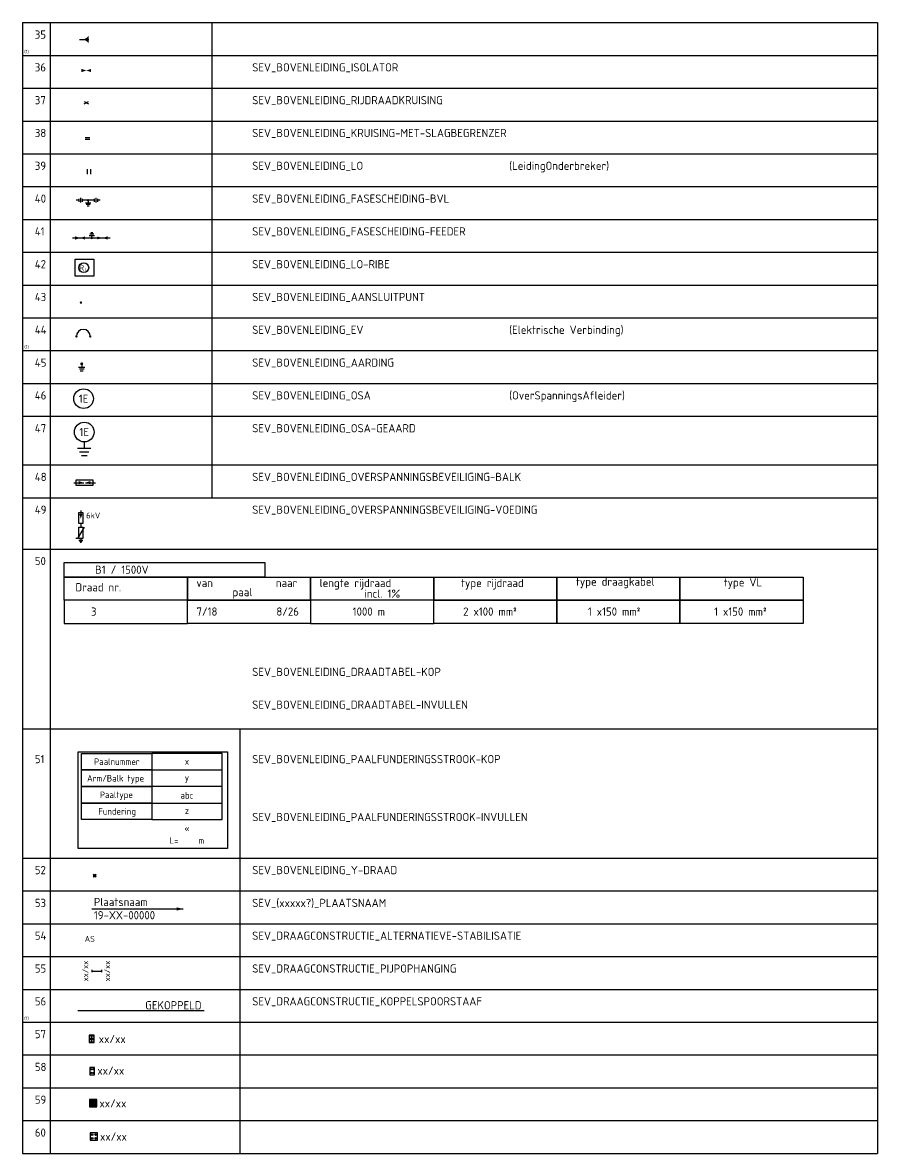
# Model space of a CAD drawing. Header units: metres. Extents: x 1649 to 3446, y 2001 to 3560.
# Drawn here: x 1797.2 to 2057.9, y 2001 to 2345.7 of the extents above; entities that cross this region are included whole.
import ezdxf
from ezdxf.enums import TextEntityAlignment as Align

# ---------------------------------------------------------------- set-up
doc = ezdxf.new("R2010")
doc.units = ezdxf.units.M
doc.styles.add('NLCS-ISO', font='NLCS-ISO.ttf')

# ---------------------------------------------------------------- blocks, each defined once
blk = doc.blocks.new('SEV-DRAAGCONSTRUCTIE_RICHTDRAAD')
blk.add_hatch(color=256).paths.add_polyline_path([(0, -1.13), (-0.25, -0.85), (-0.51, -0.61), (-0.8, -0.41), (-1.02, -0.29), (-1.22, -0.2), (-1.55, -0.09), (-1.78, -0.05), (-1.99, -0.02), (-2.25, 0), (-2.07, 0.01), (-1.82, 0.04), (-1.59, 0.09), (-1.37, 0.15), (-1.1, 0.26), (-0.87, 0.37), (-0.6, 0.54), (-0.37, 0.73), (-0.14, 0.96), (0, 1.13)])
blk.add_line((-2.75, 0), (0, 0))
at = {"style": 'NLCS-ISO', "flags": 1}
blk.add_attdef('PR_ONR', text='', height=1.8, dxfattribs=at).set_placement((3.17, 0.46), align=Align.MIDDLE_LEFT)
blk = doc.blocks.new('SEV-36')
at = {"extrusion": (0, 0, -1)}
for points in [[(1.5, -0.5), (1.5, 0.5), (0, 0)], [(-1.5, -0.5), (-1.5, 0.5), (0, 0)]]:
    blk.add_solid(points, dxfattribs=at)
at = {"style": 'NLCS-ISO', "flags": 1}
blk.add_attdef('PR_ONR', text='', height=1.8, dxfattribs=at).set_placement((3.07, 0.85), align=Align.MIDDLE_LEFT)
blk = doc.blocks.new('SEV-37')
for p, q in [((-0.65, -0.37), (0.65, 0.37)), ((-0.65, 0.37), (0.65, -0.37))]:
    blk.add_line(p, q)
at = {"style": 'NLCS-ISO', "flags": 1}
blk.add_attdef('PR_ONR', text='', height=1.8, dxfattribs=at).set_placement((2.01, 0.92), align=Align.MIDDLE_LEFT)
blk = doc.blocks.new('SEV-38')
for p, q in [((-0.77, 0.24), (0.73, 0.24)), ((-0.77, -0.26), (0.73, -0.26))]:
    blk.add_line(p, q)
at = {"style": 'NLCS-ISO', "flags": 1}
blk.add_attdef('PR_ONR', text='', height=1.8, dxfattribs=at).set_placement((2.06, 1.06), align=Align.MIDDLE_LEFT)
blk = doc.blocks.new('SEV-39')
for p, q in [((-0.5, -0.75), (-0.5, 0.75)), ((0.5, -0.75), (0.5, 0.75))]:
    blk.add_line(p, q)
at = {"style": 'NLCS-ISO', "flags": 1}
blk.add_attdef('PR_ONR', text='', height=1.8, dxfattribs=at).set_placement((1.55, 0.49), align=Align.MIDDLE_LEFT)
blk = doc.blocks.new('SEV-40')
h = blk.add_hatch(color=256)
edge = h.paths.add_edge_path()
edge.add_arc((0, 0), 0.375, 0, 360)
for p, q in [((-2.8, 0.45), (-2.8, -0.45)), ((-2.3, 0.7), (-2.3, -0.7)), ((2.3, 0.7), (2.3, -0.7)), ((2.8, 0.45), (2.8, -0.45)), ((-0.8, -0.77), (0.79, -0.77)), ((-0.57, -1.22), (0.57, -1.22)), ((-0.35, -1.67), (0.34, -1.67)), ((0, -0.38), (0, -0.77))]:
    blk.add_line(p, q)
at = {"flags": 128}
for points in [[(-1.8, 0.45), (-1.8, -0.45)], [(1.8, 0), (-1.8, 0)], [(1.8, 0.45), (1.8, -0.45)], [(3.7, 0), (2.8, 0)], [(-2.8, 0), (-3.7, 0)]]:
    blk.add_lwpolyline(points, dxfattribs=at)
at = {"style": 'NLCS-ISO', "flags": 1}
blk.add_attdef('PR_ONR', text='', height=1.8, dxfattribs=at).set_placement((5.64, -0.87), align=Align.MIDDLE_LEFT)
blk = doc.blocks.new('SEV-42')
blk.add_circle((0, 0), 1.5)
at = {"style": 'NLCS-ISO'}
blk.add_text('R', height=1.8, dxfattribs=at).set_placement((0.09, 0), align=Align.MIDDLE_RIGHT)
blk.add_text('L', height=0.9, dxfattribs=at).set_placement((0.43, -0.09), align=Align.TOP_LEFT)
at = {"style": 'NLCS-ISO', "flags": 1}
blk.add_attdef('PR_ONR', text='', height=1.8, dxfattribs=at).set_placement((2.79, 0.7), align=Align.MIDDLE_LEFT)
blk = doc.blocks.new('SEV-43')
h = blk.add_hatch(color=256)
edge = h.paths.add_edge_path()
edge.add_arc((0, 0), 0.375, 0, 360)
at = {"style": 'NLCS-ISO', "flags": 1}
blk.add_attdef('PR_ONR', text='', height=1.8, dxfattribs=at).set_placement((1.31, 0.67), align=Align.MIDDLE_LEFT)
blk = doc.blocks.new('SEV-44')
h = blk.add_hatch(color=256)
edge = h.paths.add_edge_path()
edge.add_arc((0, 0), 0.375, 180, 540, ccw=False)
h = blk.add_hatch(color=256)
edge = h.paths.add_edge_path()
edge.add_arc((4.24, 0), 0.375, 180, 540, ccw=False)
blk.add_arc((2.12, 0), 2.12, 360, 180)
at = {"style": 'NLCS-ISO', "flags": 1}
blk.add_attdef('PR_ONR', text='', height=1.8, dxfattribs=at).set_placement((-3.9, -2.49), align=Align.MIDDLE_LEFT)
blk = doc.blocks.new('SEV-45')
h = blk.add_hatch(color=256)
edge = h.paths.add_edge_path()
edge.add_arc((0, 0), 0.469, 0, 360)
for p, q in [((-0.99, -0.96), (0.99, -0.96)), ((-0.71, -1.52), (0.71, -1.52)), ((-0.43, -2.09), (0.43, -2.09)), ((0, -0.47), (0, -0.96))]:
    blk.add_line(p, q)
at = {"style": 'NLCS-ISO', "flags": 1}
blk.add_attdef('PR_ONR', text='', height=1.8, dxfattribs=at).set_placement((2.55, -0.02), align=Align.MIDDLE_LEFT)
blk = doc.blocks.new('SEV-46')
blk.add_circle((0, 0), 3)
at = {"style": 'NLCS-ISO'}
blk.add_attdef('PR_SLTYPE', text='', height=2.5, dxfattribs=at).set_placement((0.01, -1.26), align=Align.CENTER)
at = {"style": 'NLCS-ISO', "flags": 1}
blk.add_attdef('PR_ONR', text='', height=1.8, dxfattribs=at).set_placement((4.02, -2.37), align=Align.MIDDLE_LEFT)
blk = doc.blocks.new('SEV-47')
for p, q in [((0, -3), (0, -4.92)), ((-1.99, -4.92), (1.99, -4.92)), ((-1.42, -6.05), (1.43, -6.05)), ((-0.86, -7.17), (0.86, -7.17))]:
    blk.add_line(p, q)
blk.add_circle((0, 0), 3)
at = {"style": 'NLCS-ISO'}
blk.add_attdef('PR_SLTYPE', text='', height=2.5, dxfattribs=at).set_placement((0, -1.25), align=Align.CENTER)
at = {"style": 'NLCS-ISO', "flags": 1}
blk.add_attdef('PR_ONR', text='', height=1.8, dxfattribs=at).set_placement((3.7, -1.89), align=Align.MIDDLE_LEFT)
blk = doc.blocks.new('SEV-48')
for p, q in [((-3.3, 0), (-0.28, 0)), ((0.28, 0), (3.3, 0))]:
    blk.add_line(p, q)
at = {"flags": 128}
blk.add_lwpolyline([(-2.53, 0.84), (2.53, 0.84), (2.53, -0.84), (-2.53, -0.84), (-2.53, 0.84)], close=True, dxfattribs=at)
at = {"extrusion": (0, 0, -1)}
for points in [[(1.78, -0.5), (1.78, 0.5), (0.28, 0)], [(-1.78, -0.5), (-1.78, 0.5), (-0.28, 0)]]:
    blk.add_solid(points, dxfattribs=at)
at = {"style": 'NLCS-ISO', "flags": 1}
blk.add_attdef('PR_ONR', text='', height=1.8, dxfattribs=at).set_placement((4.06, 0.13), align=Align.MIDDLE_LEFT)
blk = doc.blocks.new('SEV-49')
for p, q in [((0, 0), (0, -1)), ((1.06, -5.08), (-1.05, -8.46)), ((0, -3.95), (0, -5.08)), ((-1.05, -8.46), (-1.48, -8.46)), ((-0.56, -9), (0.56, -9)), ((-0.4, -9.32), (0.4, -9.32)), ((-0.24, -9.63), (0.24, -9.63)), ((0, -8.46), (0, -9))]:
    blk.add_line(p, q)
at = {"flags": 128}
for points in [[(0.63, -0.57), (0.63, -3.95), (-0.63, -3.95), (-0.63, -0.57), (0.63, -0.57)], [(0.63, -5.08), (0.63, -8.46), (-0.63, -8.46), (-0.63, -5.08), (0.63, -5.08)]]:
    blk.add_lwpolyline(points, close=True, dxfattribs=at)
at = {"extrusion": (0, 0, -1)}
blk.add_solid([(-0.5, -1), (0.5, -1), (0, -2.5)], dxfattribs=at)
at = {"style": 'NLCS-ISO'}
blk.add_text('6kV', height=1.8, dxfattribs=at).set_placement((1.63, -0.59), align=Align.TOP_LEFT)
at = {"style": 'NLCS-ISO', "flags": 1}
blk.add_attdef('PR_ONR', text='', height=1.8, dxfattribs=at).set_placement((2.37, -4.82), align=Align.MIDDLE_LEFT)
blk = doc.blocks.new('SEV-50A')
at = {"flags": 128}
for points in [[(0, 0), (61.15, 0), (61.15, -4.47), (0, -4.47), (0, 0)], [(0, -4.47), (37.54, -4.47), (37.54, -11.53), (0, -11.53), (0, -4.47)], [(37.54, -4.47), (75.08, -4.47), (75.08, -11.53), (37.54, -11.53), (37.54, -4.47)], [(75.08, -4.47), (112.63, -4.47), (112.63, -11.53), (75.08, -11.53), (75.08, -4.47)], [(112.63, -4.47), (150.17, -4.47), (150.17, -11.53), (112.63, -11.53), (112.63, -4.47)], [(150.17, -4.47), (187.71, -4.47), (187.71, -11.53), (150.17, -11.53), (150.17, -4.47)], [(187.71, -4.47), (225.25, -4.47), (225.25, -11.53), (187.71, -11.53), (187.71, -4.47)]]:
    blk.add_lwpolyline(points, close=True, dxfattribs=at)
at = {"char_height": 2.5, "width": 297.4401, "attachment_point": 1, "style": 'NLCS-ISO'}
for s, insert, line_spacing_factor in [('Draad nr.', (3.39, -6.31), 0.600027), ('van', (40.29, -5), 0.600027), ('naar', (64.53, -5), 0.600027), ('lengte rijdraad\\P         incl. 1%', (77.84, -5.02), 0.78), ('type rijdraad', (120.98, -5.02), 0.600027), ('type draagkabel', (155.99, -4.61), 0.600027), ('type VL', (201.05, -4.84), 0.600027), ('paal', (51.29, -7.8), 0.600027)]:
    blk.add_mtext(s, dxfattribs=dict(at, insert=insert, line_spacing_factor=line_spacing_factor))
at = {"style": 'NLCS-ISO'}
blk.add_attdef('PR_SYS', (9.4, -3.47), '', height=2.5, dxfattribs=at)
at = {"style": 'NLCS-ISO', "flags": 1}
blk.add_attdef('PR_ONR', text='', height=1.8, dxfattribs=at).set_placement((3.62, -16.2), align=Align.MIDDLE_LEFT)
blk = doc.blocks.new('SEV-50B')
for p, q in [((75.08, 0), (75.08, -4.24)), ((150.17, 0), (150.17, -4.24))]:
    blk.add_line(p, q)
at = {"flags": 128}
for points in [[(37.54, 0), (0, 0), (0, -7.06), (37.54, -7.06), (37.54, 0)], [(37.54, 0), (75.08, 0), (75.08, -7.06), (37.54, -7.06), (37.54, 0)], [(112.63, 0), (75.08, 0), (75.08, -7.06), (112.63, -7.06), (112.63, 0)], [(112.63, 0), (150.17, 0), (150.17, -7.06), (112.63, -7.06), (112.63, 0)], [(150.17, 0), (187.71, 0), (187.71, -7.06), (150.17, -7.06), (150.17, 0)], [(187.71, 0), (225.25, 0), (225.25, -7.06), (187.71, -7.06), (187.71, -4.24), (187.71, 0)]]:
    blk.add_lwpolyline(points, close=True, dxfattribs=at)
at = {"style": 'NLCS-ISO'}
for tag, p in [('PR_DRN', (8.15, -4.7)), ('PR_V_PLN', (40.31, -4.7)), ('PR_N_PLN', (64.67, -4.7))]:
    blk.add_attdef(tag, p, '', height=2.5, dxfattribs=at)
for tag, p in [('PR_LNG', (92.86, -4.7)), ('PR_RDT', (129.8, -4.7)), ('PR_DKT', (167.65, -4.7)), ('PR_VLT', (206.13, -4.7))]:
    blk.add_attdef(tag, text='', height=2.5, dxfattribs=at).set_placement(p, align=Align.CENTER)
at = {"style": 'NLCS-ISO', "flags": 1}
blk.add_attdef('PR_ONR', text='', height=1.8, dxfattribs=at).set_placement((5.74, -11.11), align=Align.MIDDLE_LEFT)
blk = doc.blocks.new('SEV-53')
blk.add_line((0, 0), (27.78, 0))
at = {"extrusion": (0, 0, -1)}
blk.add_solid([(-25.78, 0.5), (-25.78, -0.5), (-27.78, 0)], dxfattribs=at)
at = {"style": 'NLCS-ISO'}
for tag, p in [('PR_PLA', (0.58, 0.88)), ('PR_TEK', (0.58, -3.15))]:
    blk.add_attdef(tag, p, '', height=2.5, dxfattribs=at)
at = {"style": 'NLCS-ISO', "flags": 1}
blk.add_attdef('PR_ONR', text='', height=1.8, dxfattribs=at).set_placement((1.9, -8.55), align=Align.MIDDLE_LEFT)
blk = doc.blocks.new('SEV-54')
at = {"style": 'NLCS-ISO'}
blk.add_text('AS', height=1.8, dxfattribs=at).set_placement((0.28, 0), align=Align.MIDDLE_CENTER)
at = {"style": 'NLCS-ISO', "flags": 1}
blk.add_attdef('PR_ONR', text='', height=1.8, dxfattribs=at).set_placement((4.6, -0.37), align=Align.MIDDLE_LEFT)
blk = doc.blocks.new('SEV-51A')
at = {"flags": 128}
for points in [[(0, 0), (21.45, 0), (21.45, -5.04), (0, -5.04)], [(0, -5.04), (21.45, -5.04), (21.45, -10.09), (0, -10.09)], [(0, -10.09), (21.45, -10.09), (21.45, -15.13), (0, -15.13)], [(0, -15.13), (21.45, -15.13), (21.45, -20.17), (0, -20.17)]]:
    blk.add_lwpolyline(points, close=True, dxfattribs=at)
at = {"style": 'NLCS-ISO'}
for s, p in [('Paalnummer', (3.88, -2.52)), ('Arm/Balk type', (1.73, -7.57)), ('Paaltype', (5.63, -12.61)), ('Fundering', (5.18, -17.65))]:
    blk.add_text(s, height=2, dxfattribs=at).set_placement(p, align=Align.MIDDLE_LEFT)
blk = doc.blocks.new('SEV-51B')
for p, q in [((0, -5.04), (21.45, -5.04)), ((21.45, -10.09), (0, -10.09)), ((0, -15.13), (21.45, -15.13))]:
    blk.add_line(p, q)
blk.add_lwpolyline([(0, -20.17), (21.45, -20.17), (21.45, 0), (0, 0)], close=True)
at = {"style": 'NLCS-ISO', "flags": 1}
blk.add_attdef('PR_ONR', text='', height=1.8, dxfattribs=at).set_placement((10.73, 0.71), align=Align.CENTER)
at = {"style": 'NLCS-ISO'}
for tag, p in [('PR_PLN', (10.73, -3.41)), ('PR_ABTYPE', (10.73, -8.39)), ('PR_PLTYPE', (10.73, -13.78)), ('PR_FNTYPE', (10.73, -18.48)), ('PR_PL_RI', (10.73, -23.9)), ('PR_LNG', (10.73, -27.55))]:
    blk.add_attdef(tag, text='', height=2, dxfattribs=at).set_placement(p, align=Align.CENTER)
blk = doc.blocks.new('SEV-41')
h = blk.add_hatch(color=256)
edge = h.paths.add_edge_path()
edge.add_arc((0, 0), 0.375, 0, 360)
for p, q in [((-5.86, 0), (5.61, 0)), ((-0.8, 0.77), (0.8, 0.77)), ((-0.57, 1.22), (0.57, 1.22)), ((-0.35, 1.67), (0.35, 1.67)), ((0, 0.38), (0, 0.77))]:
    blk.add_line(p, q)
at = {"extrusion": (0, 0, -1)}
for points in [[(5.08, -0.5), (5.08, 0.5), (3.58, 0)], [(2.08, -0.5), (2.08, 0.5), (3.58, 0)], [(-4.82, -0.5), (-4.82, 0.5), (-3.32, 0)]]:
    blk.add_solid(points, dxfattribs=at)
blk.add_solid([(1.63, -0.42), (1.63, 0.43), (3.32, 0)])
at = {"style": 'NLCS-ISO', "flags": 1}
blk.add_attdef('PR_ONR', text='', height=1.8, dxfattribs=at).set_placement((-0.63, -1.69), align=Align.MIDDLE_LEFT)
blk = doc.blocks.new('SEV-52')
for p, q in [((-0.45, 0.45), (0.45, -0.45)), ((0.45, 0.45), (-0.45, -0.45)), ((-0.45, 0), (0.45, 0)), ((0, 0.45), (0, -0.45))]:
    blk.add_line(p, q)
at = {"style": 'NLCS-ISO', "flags": 1}
blk.add_attdef('PR_ONR', text='', height=1.8, dxfattribs=at).set_placement((1.36, 0.93), align=Align.MIDDLE_LEFT)
blk = doc.blocks.new('SEV-55')
for p, q in [((0, -0.35), (0, 0.35)), ((0, 0), (3, 0)), ((3, -0.35), (3, 0.35))]:
    blk.add_line(p, q)
at = {"style": 'NLCS-ISO'}
for tag, p in [('PR_PLN', (-1.15, 0)), ('PR_PLN2', (5.51, 0))]:
    blk.add_attdef(tag, text='', height=1.8, rotation=90, dxfattribs=at).set_placement(p, align=Align.CENTER)
at = {"style": 'NLCS-ISO', "flags": 1}
blk.add_attdef('PR_ONR', text='', height=1.8, rotation=90, dxfattribs=at).set_placement((8.3, -3.09), align=Align.MIDDLE_LEFT)
blk = doc.blocks.new('SEV-56')
blk.add_line((0, 0), (0, 38.47))
at = {"style": 'NLCS-ISO'}
blk.add_text('GEKOPPELD', height=2.5, rotation=90, dxfattribs=at).set_placement((-0.33, 37.68), align=Align.RIGHT)
at = {"style": 'NLCS-ISO', "flags": 1}
blk.add_attdef('PR_ONR', text='', height=1.8, dxfattribs=at).set_placement((1.44, 17.79), align=Align.MIDDLE_LEFT)
blk = doc.blocks.new('SEV-DRAAGCONSTRUCTIE_KOLOM AAN KUNSTWERK')
h = blk.add_hatch(color=256)
h.paths.add_polyline_path([(-0.75, -1.12), (-0.75, 0), (-0.75, 1.12), (0.75, 1.12), (0.75, -1.12)])
h.paths.add_polyline_path([(0.56, 0.56, -1), (0.19, 0.56, -1)], flags=16)
h.paths.add_polyline_path([(-0.19, 0.56, -1), (-0.56, 0.56, -1)], flags=16)
h.paths.add_polyline_path([(-0.19, -0.56, -1), (-0.56, -0.56, -1)], flags=16)
h.paths.add_polyline_path([(0.56, -0.56, -1), (0.19, -0.56, -1)], flags=16)
blk.add_line((-0.75, 0), (-0.75, -1.12))
at = {"flags": 128}
blk.add_lwpolyline([(-0.75, -1.12), (0.75, -1.12), (0.75, 1.12), (-0.75, 1.12), (-0.75, -1.12)], close=True, dxfattribs=at)
at = {"style": 'NLCS-ISO'}
blk.add_attdef('PR_PLN', (2.17, -1.26), '', height=2.5, dxfattribs=at)
at = {"style": 'NLCS-ISO', "flags": 1}
blk.add_attdef('PR_ONR', text='', height=1.8, dxfattribs=at).set_placement((2.67, -2.76), align=Align.MIDDLE_LEFT)
blk = doc.blocks.new('B-SEV-DRAAGCONSTRUCTIE_KOLOM AAN KUNSTWERK')
blk.add_line((-0.75, 0), (-0.75, -1.12))
at = {"flags": 128}
blk.add_lwpolyline([(-0.75, -1.12), (0.75, -1.12), (0.75, 1.12), (-0.75, 1.12), (-0.75, -1.12)], close=True, dxfattribs=at)
for centre in [(-0.37, 0.56), (0.38, 0.56), (-0.37, -0.56), (0.38, -0.56)]:
    blk.add_circle(centre, 0.188)
at = {"style": 'NLCS-ISO'}
blk.add_attdef('PR_PLN', (1.57, -1.1), '', height=2.5, dxfattribs=at)
at = {"style": 'NLCS-ISO', "flags": 1}
blk.add_attdef('PR_ONR', text='', height=1.8, dxfattribs=at).set_placement((2.07, -2.6), align=Align.MIDDLE_LEFT)
blk = doc.blocks.new('SEV-DRAAGCONSTRUCTIE_PAAL OP KUNSTWERK')
h = blk.add_hatch(color=256)
h.dxf.hatch_style = 1
h.paths.add_polyline_path([(1.12, 1.12), (-1.12, 1.12), (-1.12, -1.12), (1.12, -1.12)])
h.paths.add_polyline_path([(0.8, -0.56, -1), (0.33, -0.56, -1)], flags=16)
h.paths.add_polyline_path([(-0.25, -0.56, -1), (-0.72, -0.56, -1)], flags=16)
h.paths.add_polyline_path([(0.33, 0.56, -1), (0.8, 0.56, -1)], flags=16)
h.paths.add_polyline_path([(-0.72, 0.56, -1), (-0.25, 0.56, -1)], flags=16)
at = {"flags": 128}
blk.add_lwpolyline([(-1.12, -1.12), (1.12, -1.12), (1.12, 1.12), (-1.12, 1.12), (-1.12, -1.12)], close=True, dxfattribs=at)
for centre in [(-0.49, 0.56), (0.56, 0.56), (-0.49, -0.56), (0.56, -0.56)]:
    blk.add_circle(centre, 0.234)
at = {"style": 'NLCS-ISO'}
blk.add_attdef('PR_PLN', (1.9, -1.27), '', height=2.5, dxfattribs=at)
at = {"style": 'NLCS-ISO', "flags": 1}
blk.add_attdef('PR_ONR', text='', height=1.8, dxfattribs=at).set_placement((2.39, -2.77), align=Align.MIDDLE_LEFT)
blk = doc.blocks.new('B-SEV-DRAAGCONSTRUCTIE_PAAL OP KUNSTWERK')
at = {"flags": 128}
blk.add_lwpolyline([(-1.12, -1.12), (1.12, -1.12), (1.12, 1.12), (-1.12, 1.12), (-1.12, -1.12)], close=True, dxfattribs=at)
for centre in [(-0.49, 0.56), (0.56, 0.56), (-0.49, -0.56), (0.56, -0.56)]:
    blk.add_circle(centre, 0.234)
at = {"style": 'NLCS-ISO'}
blk.add_attdef('PR_PLN', (1.9, -1.27), '', height=2.5, dxfattribs=at)
at = {"style": 'NLCS-ISO', "flags": 1}
blk.add_attdef('PR_ONR', text='', height=1.8, dxfattribs=at).set_placement((2.39, -2.77), align=Align.MIDDLE_LEFT)

msp = doc.modelspace()

# ---------------------------------------------------------------- linework, layer by layer
for p, q in [((1797.25, 2345.69), (2057.86, 2345.69)), ((1797.25, 2345.69), (1797.25, 2000.99)), ((1805.64, 2345.69), (1805.64, 2000.99)), ((1854.98, 2345.69), (1854.98, 2200.85)), ((2057.86, 2345.69), (2057.86, 2000.99)), ((1797.25, 2335.69), (2057.86, 2335.69)), ((1797.25, 2325.69), (2057.86, 2325.69)), ((1797.25, 2315.69), (2057.86, 2315.69)), ((1797.25, 2305.69), (2057.86, 2305.69)), ((1797.25, 2295.69), (2057.86, 2295.69)), ((1797.25, 2285.69), (2057.86, 2285.69)), ((1797.25, 2275.69), (2057.86, 2275.69)), ((1797.25, 2265.69), (2057.86, 2265.69)), ((1797.25, 2255.69), (2057.86, 2255.69)), ((1797.25, 2245.69), (2057.86, 2245.69)), ((1797.25, 2235.69), (2057.86, 2235.69)), ((1797.25, 2225.69), (2057.86, 2225.69)), ((1797.25, 2210.85), (2057.86, 2210.85)), ((1797.25, 2200.85), (2057.86, 2200.85)), ((1797.25, 2185.2), (2057.86, 2185.2)), ((1797.25, 2185.2), (1854.98, 2185.2)), ((2057.86, 2185.2), (2057.86, 2130.38)), ((1797.25, 2130.38), (2057.86, 2130.38)), ((1863.52, 2130.38), (1863.52, 2000.99)), ((1797.25, 2090.99), (2057.86, 2090.99)), ((1797.25, 2080.99), (2057.86, 2080.99)), ((1797.25, 2070.99), (2057.86, 2070.99)), ((1797.25, 2060.99), (2057.86, 2060.99)), ((1797.25, 2050.99), (2057.86, 2050.99)), ((1797.25, 2040.99), (2057.86, 2040.99)), ((1797.25, 2030.99), (2057.86, 2030.99)), ((1797.25, 2020.99), (2057.86, 2020.99)), ((1797.25, 2010.99), (2057.86, 2010.99)), ((1797.25, 2000.99), (2057.86, 2000.99))]:
    msp.add_line(p, q)
at = {"color": 1}
for points in [[(1813.28, 2273.62), (1818.93, 2273.62), (1818.93, 2268.41), (1813.28, 2268.41)], [(1814.2, 2123.37), (1859.74, 2123.37), (1859.74, 2093.95), (1814.2, 2093.95)]]:
    msp.add_lwpolyline(points, close=True, dxfattribs=at)

# ---------------------------------------------------------------- block references
for name, p in [('SEV-DRAAGCONSTRUCTIE_RICHTDRAAD', (1817.39, 2340.54)), ('SEV-36', (1816.64, 2331.09)), ('SEV-37', (1816.64, 2321.27)), ('SEV-38', (1817.04, 2310.38)), ('SEV-39', (1817.52, 2300.26)), ('SEV-40', (1817.23, 2291.54)), ('SEV-41', (1818.35, 2280.04)), ('SEV-42', (1815.9, 2270.97)), ('SEV-43', (1815.04, 2260.34)), ('SEV-44', (1813.64, 2250.04)), ('SEV-45', (1815.27, 2241.67)), ('SEV-48', (1816.15, 2205.44)), ('SEV-49', (1815, 2196.93)), ('SEV-51A', (1815.17, 2122.91)), ('SEV-52', (1819.23, 2085.69)), ('SEV-54', (1817.44, 2066.4))]:
    msp.add_blockref(name, p)
for name, p, values in [('SEV-46', (1815.83, 2231.06), {'PR_SLTYPE': '1E'}), ('SEV-47', (1816.02, 2220.88), {'PR_SLTYPE': '1E'}), ('SEV-50A', (1809.95, 2181.14), {'PR_SYS': 'B1 / 1500V'}), ('SEV-50B', (1809.95, 2169.61), {'PR_DRN': '3', 'PR_V_PLN': '7/18', 'PR_N_PLN': '8/26', 'PR_LNG': '1000 m', 'PR_RDT': '2 x100 mm²', 'PR_DKT': '1 x150 mm²', 'PR_VLT': '1 x150 mm²'}), ('SEV-51B', (1836.62, 2122.91), {'PR_PLN': 'x', 'PR_ABTYPE': 'y', 'PR_PLTYPE': 'abc', 'PR_FNTYPE': 'z', 'PR_PL_RI': '«', 'PR_LNG': 'L=     m'}), ('SEV-53', (1818.39, 2075.5), {'PR_PLA': 'Plaatsnaam', 'PR_TEK': '19-XX-00000'}), ('SEV-55', (1818.42, 2056.58), {'PR_PLN': 'xx/xx', 'PR_PLN2': 'xx/xx'}), ('SEV-DRAAGCONSTRUCTIE_KOLOM AAN KUNSTWERK', (1818.3, 2035.89), {'PR_PLN': 'xx/xx'}), ('B-SEV-DRAAGCONSTRUCTIE_KOLOM AAN KUNSTWERK', (1818.46, 2026.08), {'PR_PLN': 'xx/xx'}), ('SEV-DRAAGCONSTRUCTIE_PAAL OP KUNSTWERK', (1818.78, 2016.28), {'PR_PLN': 'xx/xx'}), ('B-SEV-DRAAGCONSTRUCTIE_PAAL OP KUNSTWERK', (1818.94, 2006.15), {'PR_PLN': 'xx/xx'})]:
    msp.add_blockref(name, p).add_auto_attribs(values)
at = {"rotation": 270}
msp.add_blockref('SEV-56', (1814.12, 2044.57), dxfattribs=at)

# ---------------------------------------------------------------- texts
at = {"attachment_point": 1, "style": 'NLCS-ISO'}
for s, width, insert, char_height in [('35', 4.1982, (1800.97, 2343.3), 2.5), ('(1)', 7.9205, (1797.76, 2337.34), 1), ('36', 4.1982, (1800.97, 2333.3), 2.5), ('SEV_BOVENLEIDING_ISOLATOR', 94.4718, (1867.24, 2333.3), 2.5), ('37', 4.1982, (1800.97, 2323.3), 2.5), ('SEV_BOVENLEIDING_RIJDRAADKRUISING', 94.4718, (1867.24, 2323.3), 2.5), ('38', 4.1982, (1800.97, 2313.3), 2.5), ('SEV_BOVENLEIDING_KRUISING-MET-SLAGBEGRENZER', 94.4718, (1867.24, 2313.3), 2.5), ('39', 4.1982, (1800.97, 2303.3), 2.5), ('SEV_BOVENLEIDING_LO', 94.4718, (1867.24, 2303.3), 2.5), ('(LeidingOnderbreker)', 94.4718, (1945.6, 2303.3), 2.5), ('40', 4.1982, (1800.97, 2293.3), 2.5), ('SEV_BOVENLEIDING_FASESCHEIDING-BVL', 94.4718, (1867.24, 2293.3), 2.5), ('41', 4.1982, (1800.97, 2283.3), 2.5), ('SEV_BOVENLEIDING_FASESCHEIDING-FEEDER', 94.4718, (1867.24, 2283.3), 2.5), ('42', 4.1982, (1800.97, 2273.3), 2.5), ('SEV_BOVENLEIDING_LO-RIBE', 94.4718, (1867.24, 2273.3), 2.5), ('43', 4.1982, (1800.97, 2263.3), 2.5), ('SEV_BOVENLEIDING_AANSLUITPUNT', 94.4718, (1867.24, 2263.3), 2.5), ('44', 4.1982, (1800.97, 2253.3), 2.5), ('SEV_BOVENLEIDING_EV', 94.4718, (1867.24, 2253.3), 2.5), ('(Elektrische Verbinding)', 94.4718, (1945.6, 2253.3), 2.5), ('(1)', 7.9205, (1797.76, 2247.34), 1), ('45', 4.1982, (1800.97, 2243.3), 2.5), ('SEV_BOVENLEIDING_AARDING', 94.4718, (1867.24, 2243.3), 2.5), ('46', 4.1982, (1800.97, 2233.3), 2.5), ('SEV_BOVENLEIDING_OSA', 94.4718, (1867.24, 2233.3), 2.5), ('(OverSpanningsAfleider)', 94.4718, (1945.6, 2233.3), 2.5), ('47', 4.1982, (1800.97, 2223.3), 2.5), ('SEV_BOVENLEIDING_OSA-GEAARD', 94.4718, (1867.24, 2223.3), 2.5), ('48', 4.1982, (1800.97, 2208.46), 2.5), ('SEV_BOVENLEIDING_OVERSPANNINGSBEVEILIGING-BALK', 94.4718, (1867.24, 2208.46), 2.5), ('49', 4.1982, (1800.97, 2198.46), 2.5), ('SEV_BOVENLEIDING_OVERSPANNINGSBEVEILIGING-VOEDING', 94.4718, (1867.24, 2198.46), 2.5), ('50', 4.1982, (1800.97, 2182.81), 2.5), ('SEV_BOVENLEIDING_DRAADTABEL-KOP', 94.4718, (1867.24, 2149.03), 2.5), ('SEV_BOVENLEIDING_DRAADTABEL-INVULLEN', 94.4718, (1867.24, 2139.03), 2.5), ('51', 4.1982, (1800.97, 2122.43), 2.5), ('SEV_BOVENLEIDING_PAALFUNDERINGSSTROOK-KOP', 94.4718, (1867.24, 2122.43), 2.5), ('SEV_BOVENLEIDING_PAALFUNDERINGSSTROOK-INVULLEN', 94.4718, (1867.24, 2104.77), 2.5), ('52', 4.1982, (1800.97, 2088.6), 2.5), ('SEV_BOVENLEIDING_Y-DRAAD', 94.4718, (1867.24, 2088.6), 2.5), ('53', 4.1982, (1800.97, 2078.6), 2.5), ('SEV_(xxxxx?)_PLAATSNAAM', 94.4718, (1867.24, 2078.6), 2.5), ('54', 4.1982, (1800.97, 2068.6), 2.5), ('SEV_DRAAGCONSTRUCTIE_ALTERNATIEVE-STABILISATIE', 94.4718, (1867.24, 2068.6), 2.5), ('55', 4.1982, (1800.97, 2058.6), 2.5), ('SEV_DRAAGCONSTRUCTIE_PIJPOPHANGING', 94.4718, (1867.24, 2058.6), 2.5), ('56', 4.1982, (1800.97, 2048.6), 2.5), ('SEV_DRAAGCONSTRUCTIE_KOPPELSPOORSTAAF', 96.5928, (1867.24, 2048.6), 2.5), ('(1)', 7.9205, (1797.76, 2042.64), 1), ('57', 4.1982, (1800.97, 2038.6), 2.5), ('58', 4.1982, (1800.97, 2028.6), 2.5), ('59', 4.1982, (1800.97, 2018.6), 2.5), ('60', 4.1982, (1800.97, 2008.6), 2.5)]:
    msp.add_mtext_dynamic_manual_height_columns(s, width=width, gutter_width=12.5, heights=[0], dxfattribs=dict(at, insert=insert, char_height=char_height))

doc.saveas('drawing.dxf')
